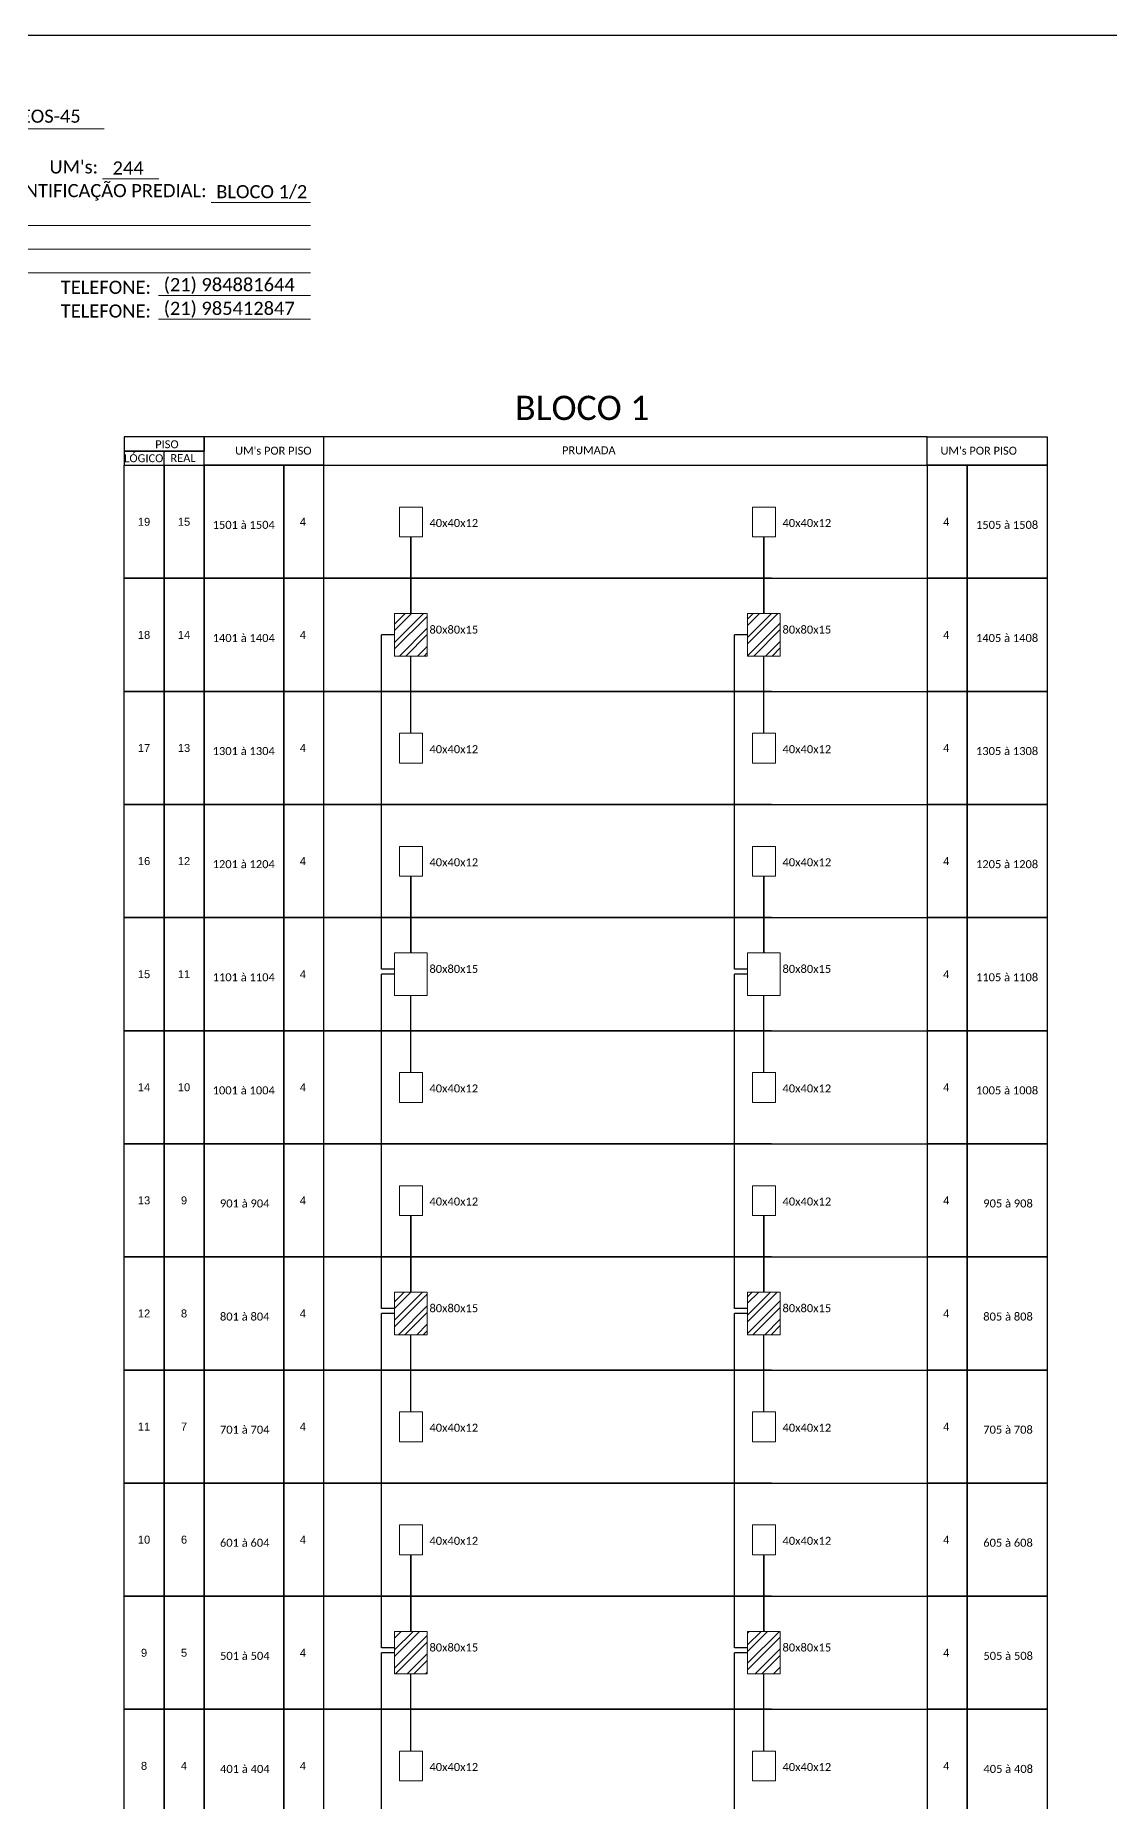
# Model space of a CAD drawing. Header units: millimetres. Extents: x 688550 to 690417, y 7458888 to 7459543.
# Drawn here: x 688784.2 to 689013.1, y 7459166.9 to 7459543.2 of the extents above; entities that cross this region are included whole.
import ezdxf
from ezdxf.enums import TextEntityAlignment as Align

# ---------------------------------------------------------------- set-up
doc = ezdxf.new("R2010")
doc.units = ezdxf.units.MM
doc.header["$LTSCALE"] = 3
doc.header["$MEASUREMENT"] = 0
doc.layers.add('label_cabos', color=7, linetype='Continuous')
doc.styles.add('ARIAL', font='arial.ttf')
doc.styles.add('WMF-Calibri0', font='calibri.ttf')

msp = doc.modelspace()

# ---------------------------------------------------------------- linework, layer by layer
for p, q in [((688974.26, 7459457.69), (688820.11, 7459457.69)), ((688820.11, 7459457.69), (688820.11, 7459457.69)), ((688820.11, 7459457.69), (688820.11, 7459454.66)), ((688820.11, 7459451.64), (688941.03, 7459451.64)), ((688820.11, 7459427.54), (688820.11, 7459451.64)), ((688820.11, 7459451.64), (688974.26, 7459451.64)), ((688864.21, 7459436.37), (688864.21, 7459419.99)), ((688939.45, 7459436.37), (688939.45, 7459419.99)), ((688941.03, 7459427.54), (688820.11, 7459427.54)), ((688820.11, 7459427.54), (688974.28, 7459427.54)), ((688820.11, 7459403.44), (688820.11, 7459427.54)), ((688941.03, 7459403.44), (688820.11, 7459403.44)), ((688820.11, 7459403.44), (688974.28, 7459403.44)), ((688820.11, 7459379.34), (688820.11, 7459403.44)), ((688941.03, 7459379.34), (688820.11, 7459379.34)), ((688820.11, 7459379.34), (688974.28, 7459379.34)), ((688820.11, 7459355.24), (688820.11, 7459379.34)), ((688864.21, 7459364.07), (688864.21, 7459347.69)), ((688939.45, 7459364.07), (688939.45, 7459347.69)), ((688941.03, 7459355.24), (688820.11, 7459355.24)), ((688820.11, 7459355.24), (688974.28, 7459355.24)), ((688820.11, 7459331.14), (688820.11, 7459355.24)), ((688941.03, 7459331.14), (688820.11, 7459331.14)), ((688820.11, 7459331.14), (688974.28, 7459331.14)), ((688820.11, 7459307.04), (688820.11, 7459331.14)), ((688941.03, 7459307.04), (688820.11, 7459307.04)), ((688820.11, 7459307.04), (688974.28, 7459307.04)), ((688820.11, 7459282.94), (688820.11, 7459307.04)), ((688864.21, 7459291.77), (688864.21, 7459275.39)), ((688939.45, 7459291.77), (688939.45, 7459275.39)), ((688941.03, 7459282.94), (688820.11, 7459282.94)), ((688820.11, 7459282.94), (688974.28, 7459282.94)), ((688820.11, 7459258.84), (688820.11, 7459282.94)), ((688941.03, 7459258.84), (688820.11, 7459258.84)), ((688820.11, 7459258.84), (688974.28, 7459258.84)), ((688820.11, 7459234.74), (688820.11, 7459258.84)), ((688941.03, 7459234.74), (688820.11, 7459234.74)), ((688820.11, 7459234.74), (688974.28, 7459234.74)), ((688820.11, 7459210.64), (688820.11, 7459234.74)), ((688864.21, 7459219.47), (688864.21, 7459203.09)), ((688939.45, 7459219.47), (688939.45, 7459203.09)), ((688941.03, 7459210.64), (688820.11, 7459210.64)), ((688820.11, 7459210.64), (688974.28, 7459210.64)), ((688820.11, 7459186.54), (688820.11, 7459210.64)), ((688941.03, 7459186.54), (688820.11, 7459186.54)), ((688820.11, 7459186.54), (688974.28, 7459186.54)), ((688820.11, 7459162.44), (688820.11, 7459186.54))]:
    msp.add_line(p, q)
for points in [[(688549.81, 7459543.25), (689476.45, 7459543.25), (689476.45, 7458888.05), (688549.81, 7458888.05)], [(688803.07, 7459451.64), (688811.59, 7459451.64), (688811.59, 7459427.54), (688803.07, 7459427.54)], [(688811.59, 7459451.64), (688820.11, 7459451.64), (688820.11, 7459427.54), (688811.59, 7459427.54)], [(688837.14, 7459451.64), (688820.11, 7459451.64), (688820.11, 7459427.54), (688837.14, 7459427.54)], [(688845.66, 7459451.64), (688837.14, 7459451.64), (688837.14, 7459427.54), (688845.66, 7459427.54)], [(688974.28, 7459451.64), (688982.79, 7459451.64), (688982.79, 7459427.54), (688974.28, 7459427.54)], [(688982.79, 7459451.64), (688999.83, 7459451.64), (688999.83, 7459427.54), (688982.79, 7459427.54)], [(688803.07, 7459427.54), (688811.59, 7459427.54), (688811.59, 7459403.44), (688803.07, 7459403.44)], [(688811.59, 7459427.54), (688820.11, 7459427.54), (688820.11, 7459403.44), (688811.59, 7459403.44)], [(688837.14, 7459427.54), (688820.11, 7459427.54), (688820.11, 7459403.44), (688837.14, 7459403.44)], [(688845.66, 7459427.54), (688837.14, 7459427.54), (688837.14, 7459403.44), (688845.66, 7459403.44)], [(688974.28, 7459427.54), (688982.79, 7459427.54), (688982.79, 7459403.44), (688974.28, 7459403.44)], [(688982.79, 7459427.54), (688999.83, 7459427.54), (688999.83, 7459403.44), (688982.79, 7459403.44)], [(688803.07, 7459403.44), (688811.59, 7459403.44), (688811.59, 7459379.34), (688803.07, 7459379.34)], [(688811.59, 7459403.44), (688820.11, 7459403.44), (688820.11, 7459379.34), (688811.59, 7459379.34)], [(688837.14, 7459403.44), (688820.11, 7459403.44), (688820.11, 7459379.34), (688837.14, 7459379.34)], [(688845.66, 7459403.44), (688837.14, 7459403.44), (688837.14, 7459379.34), (688845.66, 7459379.34)], [(688974.28, 7459403.44), (688982.79, 7459403.44), (688982.79, 7459379.34), (688974.28, 7459379.34)], [(688982.79, 7459403.44), (688999.83, 7459403.44), (688999.83, 7459379.34), (688982.79, 7459379.34)], [(688803.07, 7459379.34), (688811.59, 7459379.34), (688811.59, 7459355.24), (688803.07, 7459355.24)], [(688811.59, 7459379.34), (688820.11, 7459379.34), (688820.11, 7459355.24), (688811.59, 7459355.24)], [(688837.14, 7459379.34), (688820.11, 7459379.34), (688820.11, 7459355.24), (688837.14, 7459355.24)], [(688845.66, 7459379.34), (688837.14, 7459379.34), (688837.14, 7459355.24), (688845.66, 7459355.24)], [(688974.28, 7459379.34), (688982.79, 7459379.34), (688982.79, 7459355.24), (688974.28, 7459355.24)], [(688982.79, 7459379.34), (688999.83, 7459379.34), (688999.83, 7459355.24), (688982.79, 7459355.24)], [(688803.07, 7459355.24), (688811.59, 7459355.24), (688811.59, 7459331.14), (688803.07, 7459331.14)], [(688811.59, 7459355.24), (688820.11, 7459355.24), (688820.11, 7459331.14), (688811.59, 7459331.14)], [(688837.14, 7459355.24), (688820.11, 7459355.24), (688820.11, 7459331.14), (688837.14, 7459331.14)], [(688845.66, 7459355.24), (688837.14, 7459355.24), (688837.14, 7459331.14), (688845.66, 7459331.14)], [(688974.28, 7459355.24), (688982.79, 7459355.24), (688982.79, 7459331.14), (688974.28, 7459331.14)], [(688982.79, 7459355.24), (688999.83, 7459355.24), (688999.83, 7459331.14), (688982.79, 7459331.14)], [(688803.07, 7459331.14), (688811.59, 7459331.14), (688811.59, 7459307.04), (688803.07, 7459307.04)], [(688811.59, 7459331.14), (688820.11, 7459331.14), (688820.11, 7459307.04), (688811.59, 7459307.04)], [(688837.14, 7459331.14), (688820.11, 7459331.14), (688820.11, 7459307.04), (688837.14, 7459307.04)], [(688845.66, 7459331.14), (688837.14, 7459331.14), (688837.14, 7459307.04), (688845.66, 7459307.04)], [(688974.28, 7459331.14), (688982.79, 7459331.14), (688982.79, 7459307.04), (688974.28, 7459307.04)], [(688982.79, 7459331.14), (688999.83, 7459331.14), (688999.83, 7459307.04), (688982.79, 7459307.04)], [(688803.07, 7459307.04), (688811.59, 7459307.04), (688811.59, 7459282.94), (688803.07, 7459282.94)], [(688811.59, 7459307.04), (688820.11, 7459307.04), (688820.11, 7459282.94), (688811.59, 7459282.94)], [(688837.14, 7459307.04), (688820.11, 7459307.04), (688820.11, 7459282.94), (688837.14, 7459282.94)], [(688845.66, 7459307.04), (688837.14, 7459307.04), (688837.14, 7459282.94), (688845.66, 7459282.94)], [(688974.28, 7459307.04), (688982.79, 7459307.04), (688982.79, 7459282.94), (688974.28, 7459282.94)], [(688982.79, 7459307.04), (688999.83, 7459307.04), (688999.83, 7459282.94), (688982.79, 7459282.94)], [(688803.07, 7459282.94), (688811.59, 7459282.94), (688811.59, 7459258.84), (688803.07, 7459258.84)], [(688811.59, 7459282.94), (688820.11, 7459282.94), (688820.11, 7459258.84), (688811.59, 7459258.84)], [(688837.14, 7459282.94), (688820.11, 7459282.94), (688820.11, 7459258.84), (688837.14, 7459258.84)], [(688845.66, 7459282.94), (688837.14, 7459282.94), (688837.14, 7459258.84), (688845.66, 7459258.84)], [(688974.28, 7459282.94), (688982.79, 7459282.94), (688982.79, 7459258.84), (688974.28, 7459258.84)], [(688982.79, 7459282.94), (688999.83, 7459282.94), (688999.83, 7459258.84), (688982.79, 7459258.84)], [(688803.07, 7459258.84), (688811.59, 7459258.84), (688811.59, 7459234.74), (688803.07, 7459234.74)], [(688811.59, 7459258.84), (688820.11, 7459258.84), (688820.11, 7459234.74), (688811.59, 7459234.74)], [(688837.14, 7459258.84), (688820.11, 7459258.84), (688820.11, 7459234.74), (688837.14, 7459234.74)], [(688845.66, 7459258.84), (688837.14, 7459258.84), (688837.14, 7459234.74), (688845.66, 7459234.74)], [(688974.28, 7459258.84), (688982.79, 7459258.84), (688982.79, 7459234.74), (688974.28, 7459234.74)], [(688982.79, 7459258.84), (688999.83, 7459258.84), (688999.83, 7459234.74), (688982.79, 7459234.74)], [(688803.07, 7459234.74), (688811.59, 7459234.74), (688811.59, 7459210.64), (688803.07, 7459210.64)], [(688811.59, 7459234.74), (688820.11, 7459234.74), (688820.11, 7459210.64), (688811.59, 7459210.64)], [(688837.14, 7459234.74), (688820.11, 7459234.74), (688820.11, 7459210.64), (688837.14, 7459210.64)], [(688845.66, 7459234.74), (688837.14, 7459234.74), (688837.14, 7459210.64), (688845.66, 7459210.64)], [(688974.28, 7459234.74), (688982.79, 7459234.74), (688982.79, 7459210.64), (688974.28, 7459210.64)], [(688982.79, 7459234.74), (688999.83, 7459234.74), (688999.83, 7459210.64), (688982.79, 7459210.64)], [(688803.07, 7459210.64), (688811.59, 7459210.64), (688811.59, 7459186.54), (688803.07, 7459186.54)], [(688811.59, 7459210.64), (688820.11, 7459210.64), (688820.11, 7459186.54), (688811.59, 7459186.54)], [(688837.14, 7459210.64), (688820.11, 7459210.64), (688820.11, 7459186.54), (688837.14, 7459186.54)], [(688845.66, 7459210.64), (688837.14, 7459210.64), (688837.14, 7459186.54), (688845.66, 7459186.54)], [(688974.28, 7459210.64), (688982.79, 7459210.64), (688982.79, 7459186.54), (688974.28, 7459186.54)], [(688982.79, 7459210.64), (688999.83, 7459210.64), (688999.83, 7459186.54), (688982.79, 7459186.54)], [(688803.07, 7459186.54), (688811.59, 7459186.54), (688811.59, 7459162.44), (688803.07, 7459162.44)], [(688811.59, 7459186.54), (688820.11, 7459186.54), (688820.11, 7459162.44), (688811.59, 7459162.44)], [(688837.14, 7459186.54), (688820.11, 7459186.54), (688820.11, 7459162.44), (688837.14, 7459162.44)], [(688845.66, 7459186.54), (688837.14, 7459186.54), (688837.14, 7459162.44), (688845.66, 7459162.44)], [(688974.28, 7459186.54), (688982.79, 7459186.54), (688982.79, 7459162.44), (688974.28, 7459162.44)], [(688982.79, 7459186.54), (688999.83, 7459186.54), (688999.83, 7459162.44), (688982.79, 7459162.44)]]:
    msp.add_lwpolyline(points, close=True)
at = {"color": 7, "lineweight": 0}
for points in [[(688759.59, 7459523.31), (688798.8, 7459523.31)], [(688798.51, 7459512.64), (688810.47, 7459512.64)], [(688821.63, 7459507.59), (688842.78, 7459507.59)], [(688747.3, 7459502.74), (688842.82, 7459502.74)], [(688741, 7459497.69), (688842.82, 7459497.69)], [(688747.69, 7459492.64), (688842.82, 7459492.64)], [(688810.42, 7459487.78), (688842.82, 7459487.78)], [(688810.42, 7459482.73), (688842.82, 7459482.73)]]:
    msp.add_lwpolyline(points, dxfattribs=at)
at = {"color": 0}
for points in [[(688803.07, 7459454.66), (688820.11, 7459454.66), (688820.11, 7459457.69), (688803.07, 7459457.69)], [(688803.07, 7459451.64), (688820.11, 7459451.64), (688820.11, 7459454.66), (688803.07, 7459454.66)]]:
    msp.add_lwpolyline(points, close=True, dxfattribs=at)
for points in [[(688845.67, 7459451.64), (688845.67, 7459457.69)], [(688974.26, 7459451.64), (688974.26, 7459457.69)], [(688811.59, 7459451.64), (688811.59, 7459454.66)]]:
    msp.add_lwpolyline(points)
at = {"color": 0, "lineweight": 0}
for points in [[(688861.78, 7459442.71), (688866.65, 7459442.71), (688866.65, 7459436.37), (688861.78, 7459436.37)], [(688937.01, 7459442.71), (688941.89, 7459442.71), (688941.89, 7459436.37), (688937.01, 7459436.37)], [(688860.74, 7459420.01), (688867.69, 7459420.01), (688867.69, 7459410.97), (688860.74, 7459410.97)], [(688935.97, 7459420.01), (688942.92, 7459420.01), (688942.92, 7459410.97), (688935.97, 7459410.97)], [(688861.78, 7459394.51), (688866.65, 7459394.51), (688866.65, 7459388.17), (688861.78, 7459388.17)], [(688937.01, 7459394.51), (688941.89, 7459394.51), (688941.89, 7459388.17), (688937.01, 7459388.17)], [(688861.78, 7459370.41), (688866.65, 7459370.41), (688866.65, 7459364.07), (688861.78, 7459364.07)], [(688937.01, 7459370.41), (688941.89, 7459370.41), (688941.89, 7459364.07), (688937.01, 7459364.07)], [(688860.74, 7459347.72), (688867.69, 7459347.72), (688867.69, 7459338.67), (688860.74, 7459338.67)], [(688935.97, 7459347.72), (688942.92, 7459347.72), (688942.92, 7459338.67), (688935.97, 7459338.67)], [(688861.78, 7459322.21), (688866.65, 7459322.21), (688866.65, 7459315.87), (688861.78, 7459315.87)], [(688937.01, 7459322.21), (688941.89, 7459322.21), (688941.89, 7459315.87), (688937.01, 7459315.87)], [(688861.78, 7459298.11), (688866.65, 7459298.11), (688866.65, 7459291.77), (688861.78, 7459291.77)], [(688937.01, 7459298.11), (688941.89, 7459298.11), (688941.89, 7459291.77), (688937.01, 7459291.77)], [(688860.74, 7459275.42), (688867.69, 7459275.42), (688867.69, 7459266.37), (688860.74, 7459266.37)], [(688935.97, 7459275.42), (688942.92, 7459275.42), (688942.92, 7459266.37), (688935.97, 7459266.37)], [(688861.78, 7459249.91), (688866.65, 7459249.91), (688866.65, 7459243.57), (688861.78, 7459243.57)], [(688937.01, 7459249.91), (688941.89, 7459249.91), (688941.89, 7459243.57), (688937.01, 7459243.57)], [(688861.78, 7459225.82), (688866.65, 7459225.82), (688866.65, 7459219.47), (688861.78, 7459219.47)], [(688937.01, 7459225.82), (688941.89, 7459225.82), (688941.89, 7459219.47), (688937.01, 7459219.47)], [(688860.74, 7459203.12), (688867.69, 7459203.12), (688867.69, 7459194.07), (688860.74, 7459194.07)], [(688935.97, 7459203.12), (688942.92, 7459203.12), (688942.92, 7459194.07), (688935.97, 7459194.07)], [(688861.78, 7459177.62), (688866.65, 7459177.62), (688866.65, 7459171.27), (688861.78, 7459171.27)], [(688937.01, 7459177.62), (688941.89, 7459177.62), (688941.89, 7459171.27), (688937.01, 7459171.27)]]:
    msp.add_lwpolyline(points, close=True, dxfattribs=at)
at = {"layer": 'label_cabos', "linetype": 'Continuous'}
for p, q in [((688864.21, 7459420.01), (688864.21, 7459436.37)), ((688939.45, 7459420.01), (688939.45, 7459436.37)), ((688857.96, 7459344.23), (688857.96, 7459415.49)), ((688860.74, 7459415.49), (688857.96, 7459415.49)), ((688857.96, 7459344.31), (688857.96, 7459415.49)), ((688860.74, 7459415.49), (688857.96, 7459415.49)), ((688933.19, 7459344.23), (688933.19, 7459415.49)), ((688935.97, 7459415.49), (688933.19, 7459415.49)), ((688933.19, 7459344.31), (688933.19, 7459415.49)), ((688935.97, 7459415.49), (688933.19, 7459415.49)), ((688864.21, 7459394.51), (688864.21, 7459410.97)), ((688939.45, 7459394.51), (688939.45, 7459410.97)), ((688864.21, 7459347.72), (688864.21, 7459364.07)), ((688939.45, 7459347.72), (688939.45, 7459364.07)), ((688860.74, 7459344.23), (688857.96, 7459344.23)), ((688857.96, 7459271.93), (688857.96, 7459343.19)), ((688860.74, 7459343.19), (688857.96, 7459343.19)), ((688857.96, 7459272.01), (688857.96, 7459343.19)), ((688860.74, 7459343.19), (688857.96, 7459343.19)), ((688935.97, 7459344.23), (688933.19, 7459344.23)), ((688933.19, 7459271.93), (688933.19, 7459343.19)), ((688935.97, 7459343.19), (688933.19, 7459343.19)), ((688933.19, 7459272.01), (688933.19, 7459343.19)), ((688935.97, 7459343.19), (688933.19, 7459343.19)), ((688864.21, 7459322.21), (688864.21, 7459338.67)), ((688939.45, 7459322.21), (688939.45, 7459338.67)), ((688864.21, 7459275.42), (688864.21, 7459291.77)), ((688939.45, 7459275.42), (688939.45, 7459291.77)), ((688860.74, 7459271.93), (688857.96, 7459271.93)), ((688857.96, 7459199.63), (688857.96, 7459270.89)), ((688860.74, 7459270.89), (688857.96, 7459270.89)), ((688857.96, 7459199.71), (688857.96, 7459270.89)), ((688860.74, 7459270.89), (688857.96, 7459270.89)), ((688935.97, 7459271.93), (688933.19, 7459271.93)), ((688933.19, 7459199.63), (688933.19, 7459270.89)), ((688935.97, 7459270.89), (688933.19, 7459270.89)), ((688933.19, 7459199.71), (688933.19, 7459270.89)), ((688935.97, 7459270.89), (688933.19, 7459270.89)), ((688864.21, 7459249.91), (688864.21, 7459266.37)), ((688939.45, 7459249.91), (688939.45, 7459266.37)), ((688864.21, 7459203.12), (688864.21, 7459219.47)), ((688939.45, 7459203.12), (688939.45, 7459219.47)), ((688860.74, 7459199.63), (688857.96, 7459199.63)), ((688935.97, 7459199.63), (688933.19, 7459199.63)), ((688857.96, 7459127.41), (688857.96, 7459198.6)), ((688860.74, 7459198.6), (688857.96, 7459198.6)), ((688933.19, 7459127.41), (688933.19, 7459198.6)), ((688935.97, 7459198.6), (688933.19, 7459198.6)), ((688864.21, 7459177.62), (688864.21, 7459194.07)), ((688939.45, 7459177.62), (688939.45, 7459194.07))]:
    msp.add_line(p, q, dxfattribs=at)
at = {"layer": 'label_cabos', "color": 1, "linetype": 'Continuous'}
for p, q in [((688860.74, 7459416.39), (688864.36, 7459420.01)), ((688860.74, 7459417.77), (688862.98, 7459420.01)), ((688860.74, 7459413.87), (688866.88, 7459420.01)), ((688860.74, 7459412.49), (688867.69, 7459419.44)), ((688935.97, 7459417.47), (688938.52, 7459420.01)), ((688935.97, 7459413.56), (688942.42, 7459420.01)), ((688935.97, 7459418.85), (688937.14, 7459420.01)), ((688935.97, 7459414.94), (688941.04, 7459420.01)), ((688935.97, 7459411.04), (688942.92, 7459417.99)), ((688861.74, 7459410.97), (688867.69, 7459416.92)), ((688863.12, 7459410.97), (688867.69, 7459415.54)), ((688937.28, 7459410.97), (688942.92, 7459416.61)), ((688939.8, 7459410.97), (688942.92, 7459414.09)), ((688865.64, 7459410.97), (688867.69, 7459413.01)), ((688867.02, 7459410.97), (688867.69, 7459411.63)), ((688941.18, 7459410.97), (688942.92, 7459412.71)), ((688860.74, 7459271.97), (688864.18, 7459275.42)), ((688860.74, 7459273.35), (688862.8, 7459275.42)), ((688860.74, 7459269.45), (688866.71, 7459275.42)), ((688860.74, 7459268.07), (688867.69, 7459275.02)), ((688935.97, 7459273.05), (688938.34, 7459275.42)), ((688935.97, 7459269.14), (688942.25, 7459275.42)), ((688935.97, 7459274.43), (688936.96, 7459275.42)), ((688935.97, 7459270.52), (688940.87, 7459275.42)), ((688861.56, 7459266.37), (688867.69, 7459272.5)), ((688862.94, 7459266.37), (688867.69, 7459271.12)), ((688935.97, 7459266.62), (688942.92, 7459273.57)), ((688937.1, 7459266.37), (688942.92, 7459272.19)), ((688865.46, 7459266.37), (688867.69, 7459268.59)), ((688866.84, 7459266.37), (688867.69, 7459267.21)), ((688939.63, 7459266.37), (688942.92, 7459269.67)), ((688941.01, 7459266.37), (688942.92, 7459268.29)), ((688860.74, 7459201.72), (688862.14, 7459203.12)), ((688860.74, 7459197.81), (688866.05, 7459203.12)), ((688860.74, 7459203.1), (688860.76, 7459203.12)), ((688860.74, 7459199.19), (688864.67, 7459203.12)), ((688935.97, 7459202.79), (688936.3, 7459203.12)), ((688935.97, 7459198.89), (688940.21, 7459203.12)), ((688935.97, 7459200.27), (688938.83, 7459203.12)), ((688935.97, 7459196.36), (688942.73, 7459203.12)), ((688860.74, 7459195.29), (688867.69, 7459202.24)), ((688860.9, 7459194.07), (688867.69, 7459200.86)), ((688935.97, 7459194.98), (688942.92, 7459201.93)), ((688937.59, 7459194.07), (688942.92, 7459199.41)), ((688863.42, 7459194.07), (688867.69, 7459198.34)), ((688864.8, 7459194.07), (688867.69, 7459196.96)), ((688938.97, 7459194.07), (688942.92, 7459198.03)), ((688867.33, 7459194.07), (688867.69, 7459194.43)), ((688941.49, 7459194.07), (688942.92, 7459195.51)), ((688942.87, 7459194.07), (688942.92, 7459194.13))]:
    msp.add_line(p, q, dxfattribs=at)
at = {"layer": 'label_cabos', "linetype": 'Continuous'}
msp.add_lwpolyline([(688999.83, 7459451.64), (688974.26, 7459451.64), (688974.26, 7459457.69), (688999.83, 7459457.69)], close=True, dxfattribs=at)

# ---------------------------------------------------------------- texts
at = {"color": 7, "style": 'WMF-Calibri0'}
for s, height, p in [('CABO 3 / CEOS-45', 2.7966, (688761.78, 7459524.62)), ('244', 2.797, (688800.62, 7459513.58)), ('BLOCO 1/2', 2.797, (688822.72, 7459508.53)), ('(21) 984881644', 2.7966, (688811.52, 7459488.72)), ('(21) 985412847', 2.7966, (688811.52, 7459483.67))]:
    msp.add_text(s, height=height, dxfattribs=at).set_placement(p)
at = {"color": 7, "lineweight": 0, "style": 'WMF-Calibri0'}
for s, height, p in [("UM's:", 2.797, (688787.17, 7459513.81)), ('IDENTIFICAÇÃO PREDIAL:', 2.7966, (688776, 7459508.76)), ('TELEFONE:', 2.797, (688789.58, 7459488.16)), ('TELEFONE:', 2.797, (688789.58, 7459483.11))]:
    msp.add_text(s, height=height, dxfattribs=at).set_placement(p)
at = {"color": 0, "style": 'WMF-Calibri0'}
for s, height, p in [('BLOCO 1', 5.165, (688886.41, 7459461.28)), ('     PISO', 1.693, (688806.73, 7459455.26)), ("UM's POR PISO", 1.6928, (688826.74, 7459453.89)), ('PRUMADA', 1.693, (688896.41, 7459453.98)), ("UM's POR PISO", 1.6928, (688977.08, 7459453.89)), ('  LÓGICO', 1.693, (688801.91, 7459452.29)), ('    REAL', 1.693, (688810.57, 7459452.33))]:
    msp.add_text(s, height=height, dxfattribs=at).set_placement(p)
at = {"style": 'WMF-Calibri0'}
for s, height, p in [('1501 à 1504', 1.7053, (688821.95, 7459438.08)), ('40x40x12', 1.705, (688868.16, 7459438.48)), ('40x40x12', 1.705, (688943.4, 7459438.48)), ('1505 à 1508', 1.7053, (688984.64, 7459438.08)), ('1401 à 1404', 1.7053, (688821.95, 7459413.98)), ('80x80x15', 1.705, (688868.16, 7459415.76)), ('80x80x15', 1.705, (688943.4, 7459415.76)), ('1405 à 1408', 1.7053, (688984.64, 7459413.98)), ('1301 à 1304', 1.7053, (688821.95, 7459389.88)), ('40x40x12', 1.705, (688868.16, 7459390.28)), ('40x40x12', 1.705, (688943.4, 7459390.28)), ('1305 à 1308', 1.7053, (688984.64, 7459389.88)), ('1201 à 1204', 1.7053, (688821.95, 7459365.78)), ('40x40x12', 1.705, (688868.16, 7459366.18)), ('40x40x12', 1.705, (688943.4, 7459366.18)), ('1205 à 1208', 1.7053, (688984.64, 7459365.78)), ('1101 à 1104', 1.7053, (688821.95, 7459341.68)), ('80x80x15', 1.705, (688868.16, 7459343.46)), ('80x80x15', 1.705, (688943.4, 7459343.46)), ('1105 à 1108', 1.7053, (688984.64, 7459341.68)), ('1001 à 1004', 1.7053, (688821.95, 7459317.58)), ('40x40x12', 1.705, (688868.16, 7459317.99)), ('40x40x12', 1.705, (688943.4, 7459317.99)), ('1005 à 1008', 1.7053, (688984.64, 7459317.58)), ('901 à 904', 1.705, (688823.51, 7459293.48)), ('40x40x12', 1.705, (688868.16, 7459293.89)), ('40x40x12', 1.705, (688943.4, 7459293.89)), ('905 à 908', 1.705, (688986.19, 7459293.48)), ('801 à 804', 1.705, (688823.51, 7459269.38)), ('80x80x15', 1.705, (688868.16, 7459271.16)), ('80x80x15', 1.705, (688943.4, 7459271.16)), ('805 à 808', 1.705, (688986.19, 7459269.38)), ('701 à 704', 1.705, (688823.51, 7459245.28)), ('40x40x12', 1.705, (688868.16, 7459245.69)), ('40x40x12', 1.705, (688943.4, 7459245.69)), ('705 à 708', 1.705, (688986.19, 7459245.28)), ('601 à 604', 1.705, (688823.51, 7459221.18)), ('40x40x12', 1.705, (688868.16, 7459221.59)), ('40x40x12', 1.705, (688943.4, 7459221.59)), ('605 à 608', 1.705, (688986.19, 7459221.18)), ('80x80x15', 1.705, (688868.16, 7459198.86)), ('80x80x15', 1.705, (688943.4, 7459198.86)), ('501 à 504', 1.705, (688823.53, 7459197.08)), ('505 à 508', 1.705, (688986.22, 7459197.08)), ('401 à 404', 1.705, (688823.54, 7459172.99)), ('40x40x12', 1.705, (688868.16, 7459173.39)), ('40x40x12', 1.705, (688943.4, 7459173.39)), ('405 à 408', 1.705, (688986.23, 7459172.99))]:
    msp.add_text(s, height=height, dxfattribs=at).set_placement(p)
at = {"style": 'ARIAL', "flags": 12}
for tag, p in [('19', (688807.33, 7459439.59)), ('15', (688815.85, 7459439.59)), ('4', (688841.19, 7459439.59)), ('4', (688978.31, 7459439.59)), ('18', (688807.33, 7459415.49)), ('14', (688815.85, 7459415.49)), ('4', (688841.19, 7459415.49)), ('4', (688978.31, 7459415.49)), ('17', (688807.33, 7459391.39)), ('13', (688815.85, 7459391.39)), ('4', (688841.19, 7459391.39)), ('4', (688978.31, 7459391.39)), ('16', (688807.33, 7459367.29)), ('12', (688815.85, 7459367.29)), ('4', (688841.19, 7459367.29)), ('4', (688978.31, 7459367.29)), ('15', (688807.33, 7459343.19)), ('11', (688815.85, 7459343.19)), ('4', (688841.19, 7459343.19)), ('4', (688978.31, 7459343.19)), ('14', (688807.33, 7459319.09)), ('10', (688815.85, 7459319.09)), ('4', (688841.19, 7459319.09)), ('4', (688978.31, 7459319.09)), ('13', (688807.33, 7459294.99)), ('9', (688815.85, 7459294.99)), ('4', (688841.19, 7459294.99)), ('4', (688978.31, 7459294.99)), ('12', (688807.33, 7459270.89)), ('8', (688815.85, 7459270.89)), ('4', (688841.19, 7459270.89)), ('4', (688978.31, 7459270.89)), ('11', (688807.33, 7459246.79)), ('7', (688815.85, 7459246.79)), ('4', (688841.19, 7459246.79)), ('4', (688978.31, 7459246.79)), ('10', (688807.33, 7459222.69)), ('6', (688815.85, 7459222.69)), ('4', (688841.19, 7459222.69)), ('4', (688978.31, 7459222.69)), ('9', (688807.33, 7459198.59)), ('5', (688815.85, 7459198.59)), ('4', (688841.19, 7459198.59)), ('4', (688978.31, 7459198.59)), ('8', (688807.33, 7459174.49)), ('4', (688815.85, 7459174.49)), ('4', (688841.19, 7459174.49)), ('4', (688978.31, 7459174.49))]:
    msp.add_attdef(tag, text='XX', height=1.693, dxfattribs=at).set_placement(p, align=Align.MIDDLE_CENTER)

doc.saveas('drawing.dxf')
